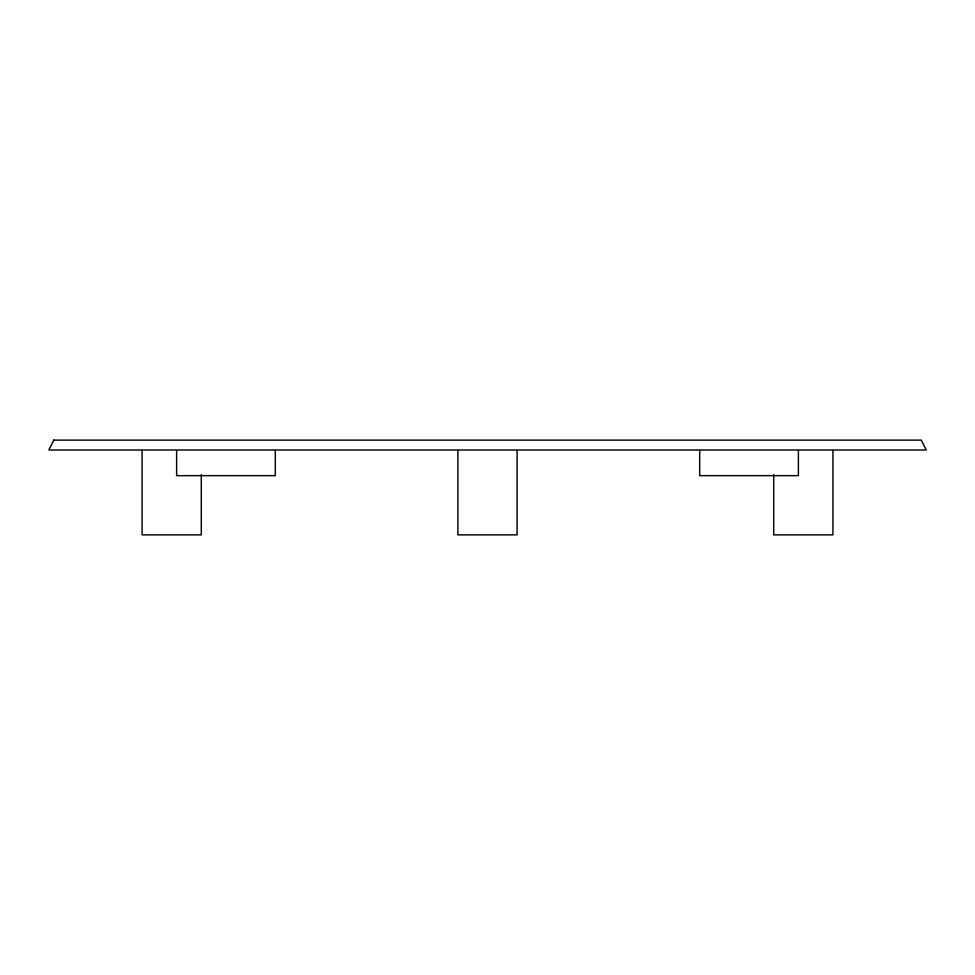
<?xml version="1.0" encoding="UTF-8"?>
<svg xmlns="http://www.w3.org/2000/svg" width="975" height="975" viewBox="0 0 975 975"><rect width="100%" height="100%" fill="white"/><g stroke="black" fill="none" stroke-linecap="round" stroke-linejoin="round"><path stroke-width="1.46" d="M832.93 450.56L832.93 534.873L773.711 534.873L773.711 474.654M798.391 450.487L798.391 475.654L699.697 475.654L699.697 450.487M517.103 450.56L517.103 534.873L457.897 534.873L457.897 450.56M275.303 450.487L275.303 475.654L176.609 475.654L176.609 450.487M201.289 474.654L201.289 534.873L142.07 534.873L142.07 450.56M53.783 440.127L48.823 449.999L926.25 449.999L921.29 440.127L53.71 440.127"/></g></svg>
